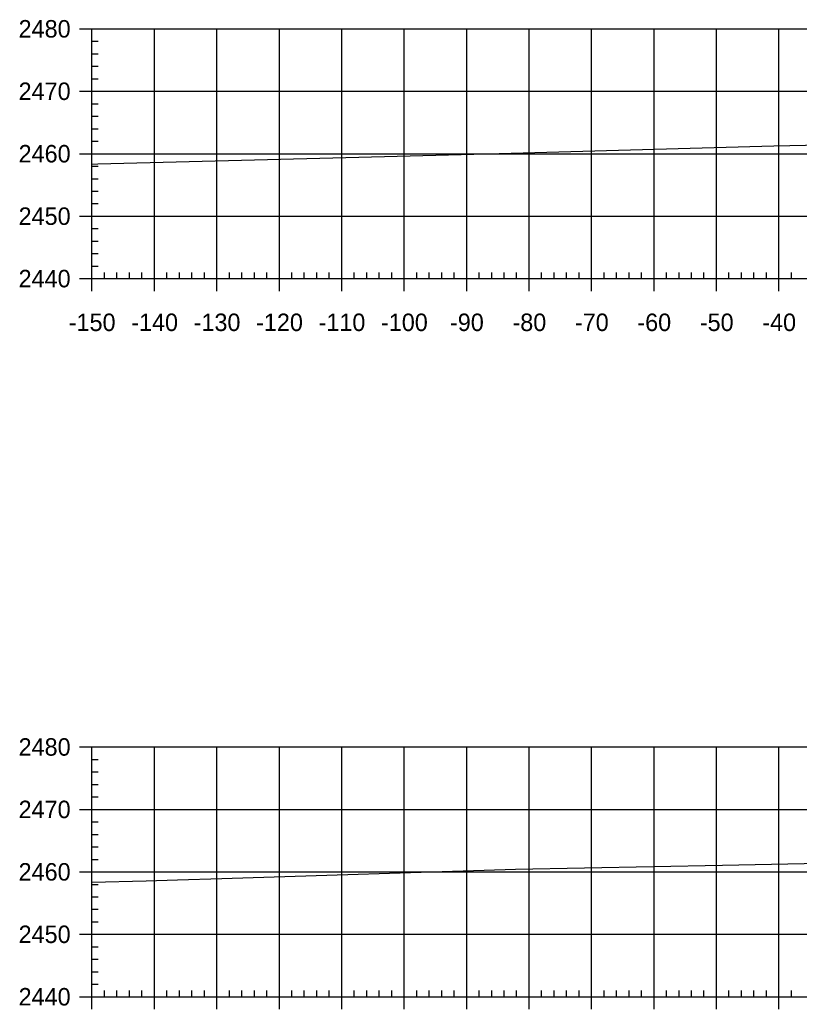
# Model space of a CAD drawing. Extents: x 6943757 to 6978036, y 2273166 to 2280902.
# Drawn here: x 6976138.1 to 6976262.9, y 2277756.1 to 2277914.5 of the extents above; entities that cross this region are included whole.
import ezdxf

# ---------------------------------------------------------------- set-up
doc = ezdxf.new("R2010")
doc.units = 0
for name, color, linetype in [('C-GRID-FRAM', 7, 'Continuous'), ('C-GRID-MAJR', 7, 'Continuous'), ('C-GRID-TEXT', 7, 'Continuous'), ('C-TOPO-MAJR', 7, 'Continuous')]:
    doc.layers.add(name, color=color, linetype=linetype)

msp = doc.modelspace()

# ---------------------------------------------------------------- linework, layer by layer
at = {"layer": 'C-GRID-FRAM'}
for p, q in [((6976147.68, 2277913.05), (6976151.68, 2277913.05)), ((6976149.68, 2277873.05), (6976149.68, 2277913.05)), ((6976149.68, 2277911.05), (6976150.68, 2277911.05)), ((6976149.68, 2277909.05), (6976150.68, 2277909.05)), ((6976149.68, 2277907.05), (6976150.68, 2277907.05)), ((6976149.68, 2277905.05), (6976150.68, 2277905.05)), ((6976147.68, 2277903.05), (6976151.68, 2277903.05)), ((6976149.68, 2277901.05), (6976150.68, 2277901.05)), ((6976149.68, 2277899.05), (6976150.68, 2277899.05)), ((6976149.68, 2277897.05), (6976150.68, 2277897.05)), ((6976149.68, 2277895.05), (6976150.68, 2277895.05)), ((6976147.68, 2277893.05), (6976151.68, 2277893.05)), ((6976149.68, 2277891.05), (6976150.68, 2277891.05)), ((6976149.68, 2277889.05), (6976150.68, 2277889.05)), ((6976149.68, 2277887.05), (6976150.68, 2277887.05)), ((6976149.68, 2277885.05), (6976150.68, 2277885.05)), ((6976147.68, 2277883.05), (6976151.68, 2277883.05)), ((6976149.68, 2277881.05), (6976150.68, 2277881.05)), ((6976149.68, 2277879.05), (6976150.68, 2277879.05)), ((6976149.68, 2277877.05), (6976150.68, 2277877.05)), ((6976149.68, 2277875.05), (6976150.68, 2277875.05)), ((6976149.68, 2277871.05), (6976149.68, 2277875.05)), ((6976151.68, 2277873.05), (6976151.68, 2277874.05)), ((6976153.68, 2277873.05), (6976153.68, 2277874.05)), ((6976155.68, 2277873.05), (6976155.68, 2277874.05)), ((6976157.68, 2277873.05), (6976157.68, 2277874.05)), ((6976159.68, 2277871.05), (6976159.68, 2277875.05)), ((6976161.68, 2277873.05), (6976161.68, 2277874.05)), ((6976163.68, 2277873.05), (6976163.68, 2277874.05)), ((6976165.68, 2277873.05), (6976165.68, 2277874.05)), ((6976167.68, 2277873.05), (6976167.68, 2277874.05)), ((6976169.68, 2277871.05), (6976169.68, 2277875.05)), ((6976171.68, 2277873.05), (6976171.68, 2277874.05)), ((6976173.68, 2277873.05), (6976173.68, 2277874.05)), ((6976175.68, 2277873.05), (6976175.68, 2277874.05)), ((6976177.68, 2277873.05), (6976177.68, 2277874.05)), ((6976179.68, 2277871.05), (6976179.68, 2277875.05)), ((6976181.68, 2277873.05), (6976181.68, 2277874.05)), ((6976183.68, 2277873.05), (6976183.68, 2277874.05)), ((6976185.68, 2277873.05), (6976185.68, 2277874.05)), ((6976187.68, 2277873.05), (6976187.68, 2277874.05)), ((6976189.68, 2277871.05), (6976189.68, 2277875.05)), ((6976191.68, 2277873.05), (6976191.68, 2277874.05)), ((6976193.68, 2277873.05), (6976193.68, 2277874.05)), ((6976195.68, 2277873.05), (6976195.68, 2277874.05)), ((6976197.68, 2277873.05), (6976197.68, 2277874.05)), ((6976199.68, 2277871.05), (6976199.68, 2277875.05)), ((6976201.68, 2277873.05), (6976201.68, 2277874.05)), ((6976203.68, 2277873.05), (6976203.68, 2277874.05)), ((6976205.68, 2277873.05), (6976205.68, 2277874.05)), ((6976207.68, 2277873.05), (6976207.68, 2277874.05)), ((6976209.68, 2277871.05), (6976209.68, 2277875.05)), ((6976211.68, 2277873.05), (6976211.68, 2277874.05)), ((6976213.68, 2277873.05), (6976213.68, 2277874.05)), ((6976215.68, 2277873.05), (6976215.68, 2277874.05)), ((6976217.68, 2277873.05), (6976217.68, 2277874.05)), ((6976219.68, 2277871.05), (6976219.68, 2277875.05)), ((6976221.68, 2277873.05), (6976221.68, 2277874.05)), ((6976223.68, 2277873.05), (6976223.68, 2277874.05)), ((6976225.68, 2277873.05), (6976225.68, 2277874.05)), ((6976227.68, 2277873.05), (6976227.68, 2277874.05)), ((6976229.68, 2277871.05), (6976229.68, 2277875.05)), ((6976231.68, 2277873.05), (6976231.68, 2277874.05)), ((6976233.68, 2277873.05), (6976233.68, 2277874.05)), ((6976235.68, 2277873.05), (6976235.68, 2277874.05)), ((6976237.68, 2277873.05), (6976237.68, 2277874.05)), ((6976239.68, 2277871.05), (6976239.68, 2277875.05)), ((6976241.68, 2277873.05), (6976241.68, 2277874.05)), ((6976243.68, 2277873.05), (6976243.68, 2277874.05)), ((6976245.68, 2277873.05), (6976245.68, 2277874.05)), ((6976247.68, 2277873.05), (6976247.68, 2277874.05)), ((6976249.68, 2277871.05), (6976249.68, 2277875.05)), ((6976251.68, 2277873.05), (6976251.68, 2277874.05)), ((6976253.68, 2277873.05), (6976253.68, 2277874.05)), ((6976255.68, 2277873.05), (6976255.68, 2277874.05)), ((6976257.68, 2277873.05), (6976257.68, 2277874.05)), ((6976259.68, 2277871.05), (6976259.68, 2277875.05)), ((6976261.68, 2277873.05), (6976261.68, 2277874.05)), ((6976147.68, 2277873.05), (6976151.68, 2277873.05)), ((6976149.68, 2277873.05), (6976399.68, 2277873.05)), ((6976147.68, 2277798.05), (6976151.68, 2277798.05)), ((6976149.68, 2277758.05), (6976149.68, 2277798.05)), ((6976149.68, 2277796.05), (6976150.68, 2277796.05)), ((6976149.68, 2277794.05), (6976150.68, 2277794.05)), ((6976149.68, 2277792.05), (6976150.68, 2277792.05)), ((6976149.68, 2277790.05), (6976150.68, 2277790.05)), ((6976147.68, 2277788.05), (6976151.68, 2277788.05)), ((6976149.68, 2277786.05), (6976150.68, 2277786.05)), ((6976149.68, 2277784.05), (6976150.68, 2277784.05)), ((6976149.68, 2277782.05), (6976150.68, 2277782.05)), ((6976149.68, 2277780.05), (6976150.68, 2277780.05)), ((6976147.68, 2277778.05), (6976151.68, 2277778.05)), ((6976149.68, 2277776.05), (6976150.68, 2277776.05)), ((6976149.68, 2277774.05), (6976150.68, 2277774.05)), ((6976149.68, 2277772.05), (6976150.68, 2277772.05)), ((6976149.68, 2277770.05), (6976150.68, 2277770.05)), ((6976147.68, 2277768.05), (6976151.68, 2277768.05)), ((6976149.68, 2277766.05), (6976150.68, 2277766.05)), ((6976149.68, 2277764.05), (6976150.68, 2277764.05)), ((6976149.68, 2277762.05), (6976150.68, 2277762.05)), ((6976149.68, 2277760.05), (6976150.68, 2277760.05)), ((6976149.68, 2277756.05), (6976149.68, 2277760.05)), ((6976159.68, 2277756.05), (6976159.68, 2277760.05)), ((6976169.68, 2277756.05), (6976169.68, 2277760.05)), ((6976179.68, 2277756.05), (6976179.68, 2277760.05)), ((6976189.68, 2277756.05), (6976189.68, 2277760.05)), ((6976199.68, 2277756.05), (6976199.68, 2277760.05)), ((6976209.68, 2277756.05), (6976209.68, 2277760.05)), ((6976219.68, 2277756.05), (6976219.68, 2277760.05)), ((6976229.68, 2277756.05), (6976229.68, 2277760.05)), ((6976239.68, 2277756.05), (6976239.68, 2277760.05)), ((6976249.68, 2277756.05), (6976249.68, 2277760.05)), ((6976259.68, 2277756.05), (6976259.68, 2277760.05)), ((6976151.68, 2277758.05), (6976151.68, 2277759.05)), ((6976153.68, 2277758.05), (6976153.68, 2277759.05)), ((6976155.68, 2277758.05), (6976155.68, 2277759.05)), ((6976157.68, 2277758.05), (6976157.68, 2277759.05)), ((6976161.68, 2277758.05), (6976161.68, 2277759.05)), ((6976163.68, 2277758.05), (6976163.68, 2277759.05)), ((6976165.68, 2277758.05), (6976165.68, 2277759.05)), ((6976167.68, 2277758.05), (6976167.68, 2277759.05)), ((6976171.68, 2277758.05), (6976171.68, 2277759.05)), ((6976173.68, 2277758.05), (6976173.68, 2277759.05)), ((6976175.68, 2277758.05), (6976175.68, 2277759.05)), ((6976177.68, 2277758.05), (6976177.68, 2277759.05)), ((6976181.68, 2277758.05), (6976181.68, 2277759.05)), ((6976183.68, 2277758.05), (6976183.68, 2277759.05)), ((6976185.68, 2277758.05), (6976185.68, 2277759.05)), ((6976187.68, 2277758.05), (6976187.68, 2277759.05)), ((6976191.68, 2277758.05), (6976191.68, 2277759.05)), ((6976193.68, 2277758.05), (6976193.68, 2277759.05)), ((6976195.68, 2277758.05), (6976195.68, 2277759.05)), ((6976197.68, 2277758.05), (6976197.68, 2277759.05)), ((6976201.68, 2277758.05), (6976201.68, 2277759.05)), ((6976203.68, 2277758.05), (6976203.68, 2277759.05)), ((6976205.68, 2277758.05), (6976205.68, 2277759.05)), ((6976207.68, 2277758.05), (6976207.68, 2277759.05)), ((6976211.68, 2277758.05), (6976211.68, 2277759.05)), ((6976213.68, 2277758.05), (6976213.68, 2277759.05)), ((6976215.68, 2277758.05), (6976215.68, 2277759.05)), ((6976217.68, 2277758.05), (6976217.68, 2277759.05)), ((6976221.68, 2277758.05), (6976221.68, 2277759.05)), ((6976223.68, 2277758.05), (6976223.68, 2277759.05)), ((6976225.68, 2277758.05), (6976225.68, 2277759.05)), ((6976227.68, 2277758.05), (6976227.68, 2277759.05)), ((6976231.68, 2277758.05), (6976231.68, 2277759.05)), ((6976233.68, 2277758.05), (6976233.68, 2277759.05)), ((6976235.68, 2277758.05), (6976235.68, 2277759.05)), ((6976237.68, 2277758.05), (6976237.68, 2277759.05)), ((6976241.68, 2277758.05), (6976241.68, 2277759.05)), ((6976243.68, 2277758.05), (6976243.68, 2277759.05)), ((6976245.68, 2277758.05), (6976245.68, 2277759.05)), ((6976247.68, 2277758.05), (6976247.68, 2277759.05)), ((6976251.68, 2277758.05), (6976251.68, 2277759.05)), ((6976253.68, 2277758.05), (6976253.68, 2277759.05)), ((6976255.68, 2277758.05), (6976255.68, 2277759.05)), ((6976257.68, 2277758.05), (6976257.68, 2277759.05)), ((6976261.68, 2277758.05), (6976261.68, 2277759.05)), ((6976147.68, 2277758.05), (6976151.68, 2277758.05)), ((6976149.68, 2277758.05), (6976399.68, 2277758.05))]:
    msp.add_line(p, q, dxfattribs=at)
at = {"layer": 'C-GRID-MAJR'}
for p, q in [((6976149.68, 2277913.05), (6976399.68, 2277913.05)), ((6976149.68, 2277873.05), (6976149.68, 2277913.05)), ((6976159.68, 2277873.05), (6976159.68, 2277913.05)), ((6976169.68, 2277873.05), (6976169.68, 2277913.05)), ((6976179.68, 2277873.05), (6976179.68, 2277913.05)), ((6976189.68, 2277873.05), (6976189.68, 2277913.05)), ((6976199.68, 2277873.05), (6976199.68, 2277913.05)), ((6976209.68, 2277873.05), (6976209.68, 2277913.05)), ((6976219.68, 2277873.05), (6976219.68, 2277913.05)), ((6976229.68, 2277873.05), (6976229.68, 2277913.05)), ((6976239.68, 2277873.05), (6976239.68, 2277913.05)), ((6976249.68, 2277873.05), (6976249.68, 2277913.05)), ((6976259.68, 2277873.05), (6976259.68, 2277913.05)), ((6976149.68, 2277903.05), (6976399.68, 2277903.05)), ((6976149.68, 2277893.05), (6976399.68, 2277893.05)), ((6976149.68, 2277883.05), (6976399.68, 2277883.05)), ((6976149.68, 2277873.05), (6976399.68, 2277873.05)), ((6976149.68, 2277798.05), (6976399.68, 2277798.05)), ((6976149.68, 2277758.05), (6976149.68, 2277798.05)), ((6976159.68, 2277758.05), (6976159.68, 2277798.05)), ((6976169.68, 2277758.05), (6976169.68, 2277798.05)), ((6976179.68, 2277758.05), (6976179.68, 2277798.05)), ((6976189.68, 2277758.05), (6976189.68, 2277798.05)), ((6976199.68, 2277758.05), (6976199.68, 2277798.05)), ((6976209.68, 2277758.05), (6976209.68, 2277798.05)), ((6976219.68, 2277758.05), (6976219.68, 2277798.05)), ((6976229.68, 2277758.05), (6976229.68, 2277798.05)), ((6976239.68, 2277758.05), (6976239.68, 2277798.05)), ((6976249.68, 2277758.05), (6976249.68, 2277798.05)), ((6976259.68, 2277758.05), (6976259.68, 2277798.05)), ((6976149.68, 2277788.05), (6976399.68, 2277788.05)), ((6976149.68, 2277778.05), (6976399.68, 2277778.05)), ((6976149.68, 2277768.05), (6976399.68, 2277768.05)), ((6976149.68, 2277758.05), (6976399.68, 2277758.05))]:
    msp.add_line(p, q, dxfattribs=at)
at = {"layer": 'C-TOPO-MAJR'}
for points in [[(6976149.68, 2277891.37), (6976150.62, 2277891.43), (6976190.33, 2277892.44), (6976204.73, 2277892.81), (6976214.88, 2277893.1), (6976258.84, 2277894.33), (6976307.17, 2277895.32), (6976312.95, 2277895.44), (6976321.13, 2277895.68), (6976367.05, 2277897.11), (6976399.46, 2277898.12), (6976399.68, 2277898.13)], [(6976149.68, 2277776.41), (6976158.34, 2277776.62), (6976163.36, 2277776.76), (6976170.46, 2277776.98), (6976217.47, 2277778.46), (6976250.63, 2277779.11), (6976271.58, 2277779.54), (6976301.26, 2277780.34), (6976325.69, 2277781.01), (6976342.92, 2277781.49), (6976379.8, 2277782.49), (6976399.68, 2277783.11)]]:
    msp.add_lwpolyline(points, dxfattribs=at)

# ---------------------------------------------------------------- texts
at = {"layer": 'C-GRID-FRAM'}
for p in [(6976149.68, 2277873.05), (6976149.68, 2277758.05)]:
    msp.add_text('-', height=0.002, dxfattribs=at).set_placement(p)
at = {"layer": 'C-GRID-TEXT'}
for s, p in [('2480', (6976137.93, 2277911.65)), ('2470', (6976137.93, 2277901.65)), ('2460', (6976137.93, 2277891.65)), ('2450', (6976137.93, 2277881.65)), ('2440', (6976137.93, 2277871.65)), ('-150', (6976145.96, 2277864.65)), ('-140', (6976155.96, 2277864.65)), ('-130', (6976165.96, 2277864.65)), ('-120', (6976175.96, 2277864.65)), ('-110', (6976185.96, 2277864.65)), ('-100', (6976195.96, 2277864.65)), ('-90', (6976207.01, 2277864.65)), ('-80', (6976217.01, 2277864.65)), ('-70', (6976227.01, 2277864.65)), ('-60', (6976237.01, 2277864.65)), ('-50', (6976247.01, 2277864.65)), ('-40', (6976257.01, 2277864.65)), ('2480', (6976137.93, 2277796.65)), ('2470', (6976137.93, 2277786.65)), ('2460', (6976137.93, 2277776.65)), ('2450', (6976137.93, 2277766.65)), ('2440', (6976137.93, 2277756.65))]:
    msp.add_text(s, height=2.8, dxfattribs=at).set_placement(p)

doc.saveas('drawing.dxf')
